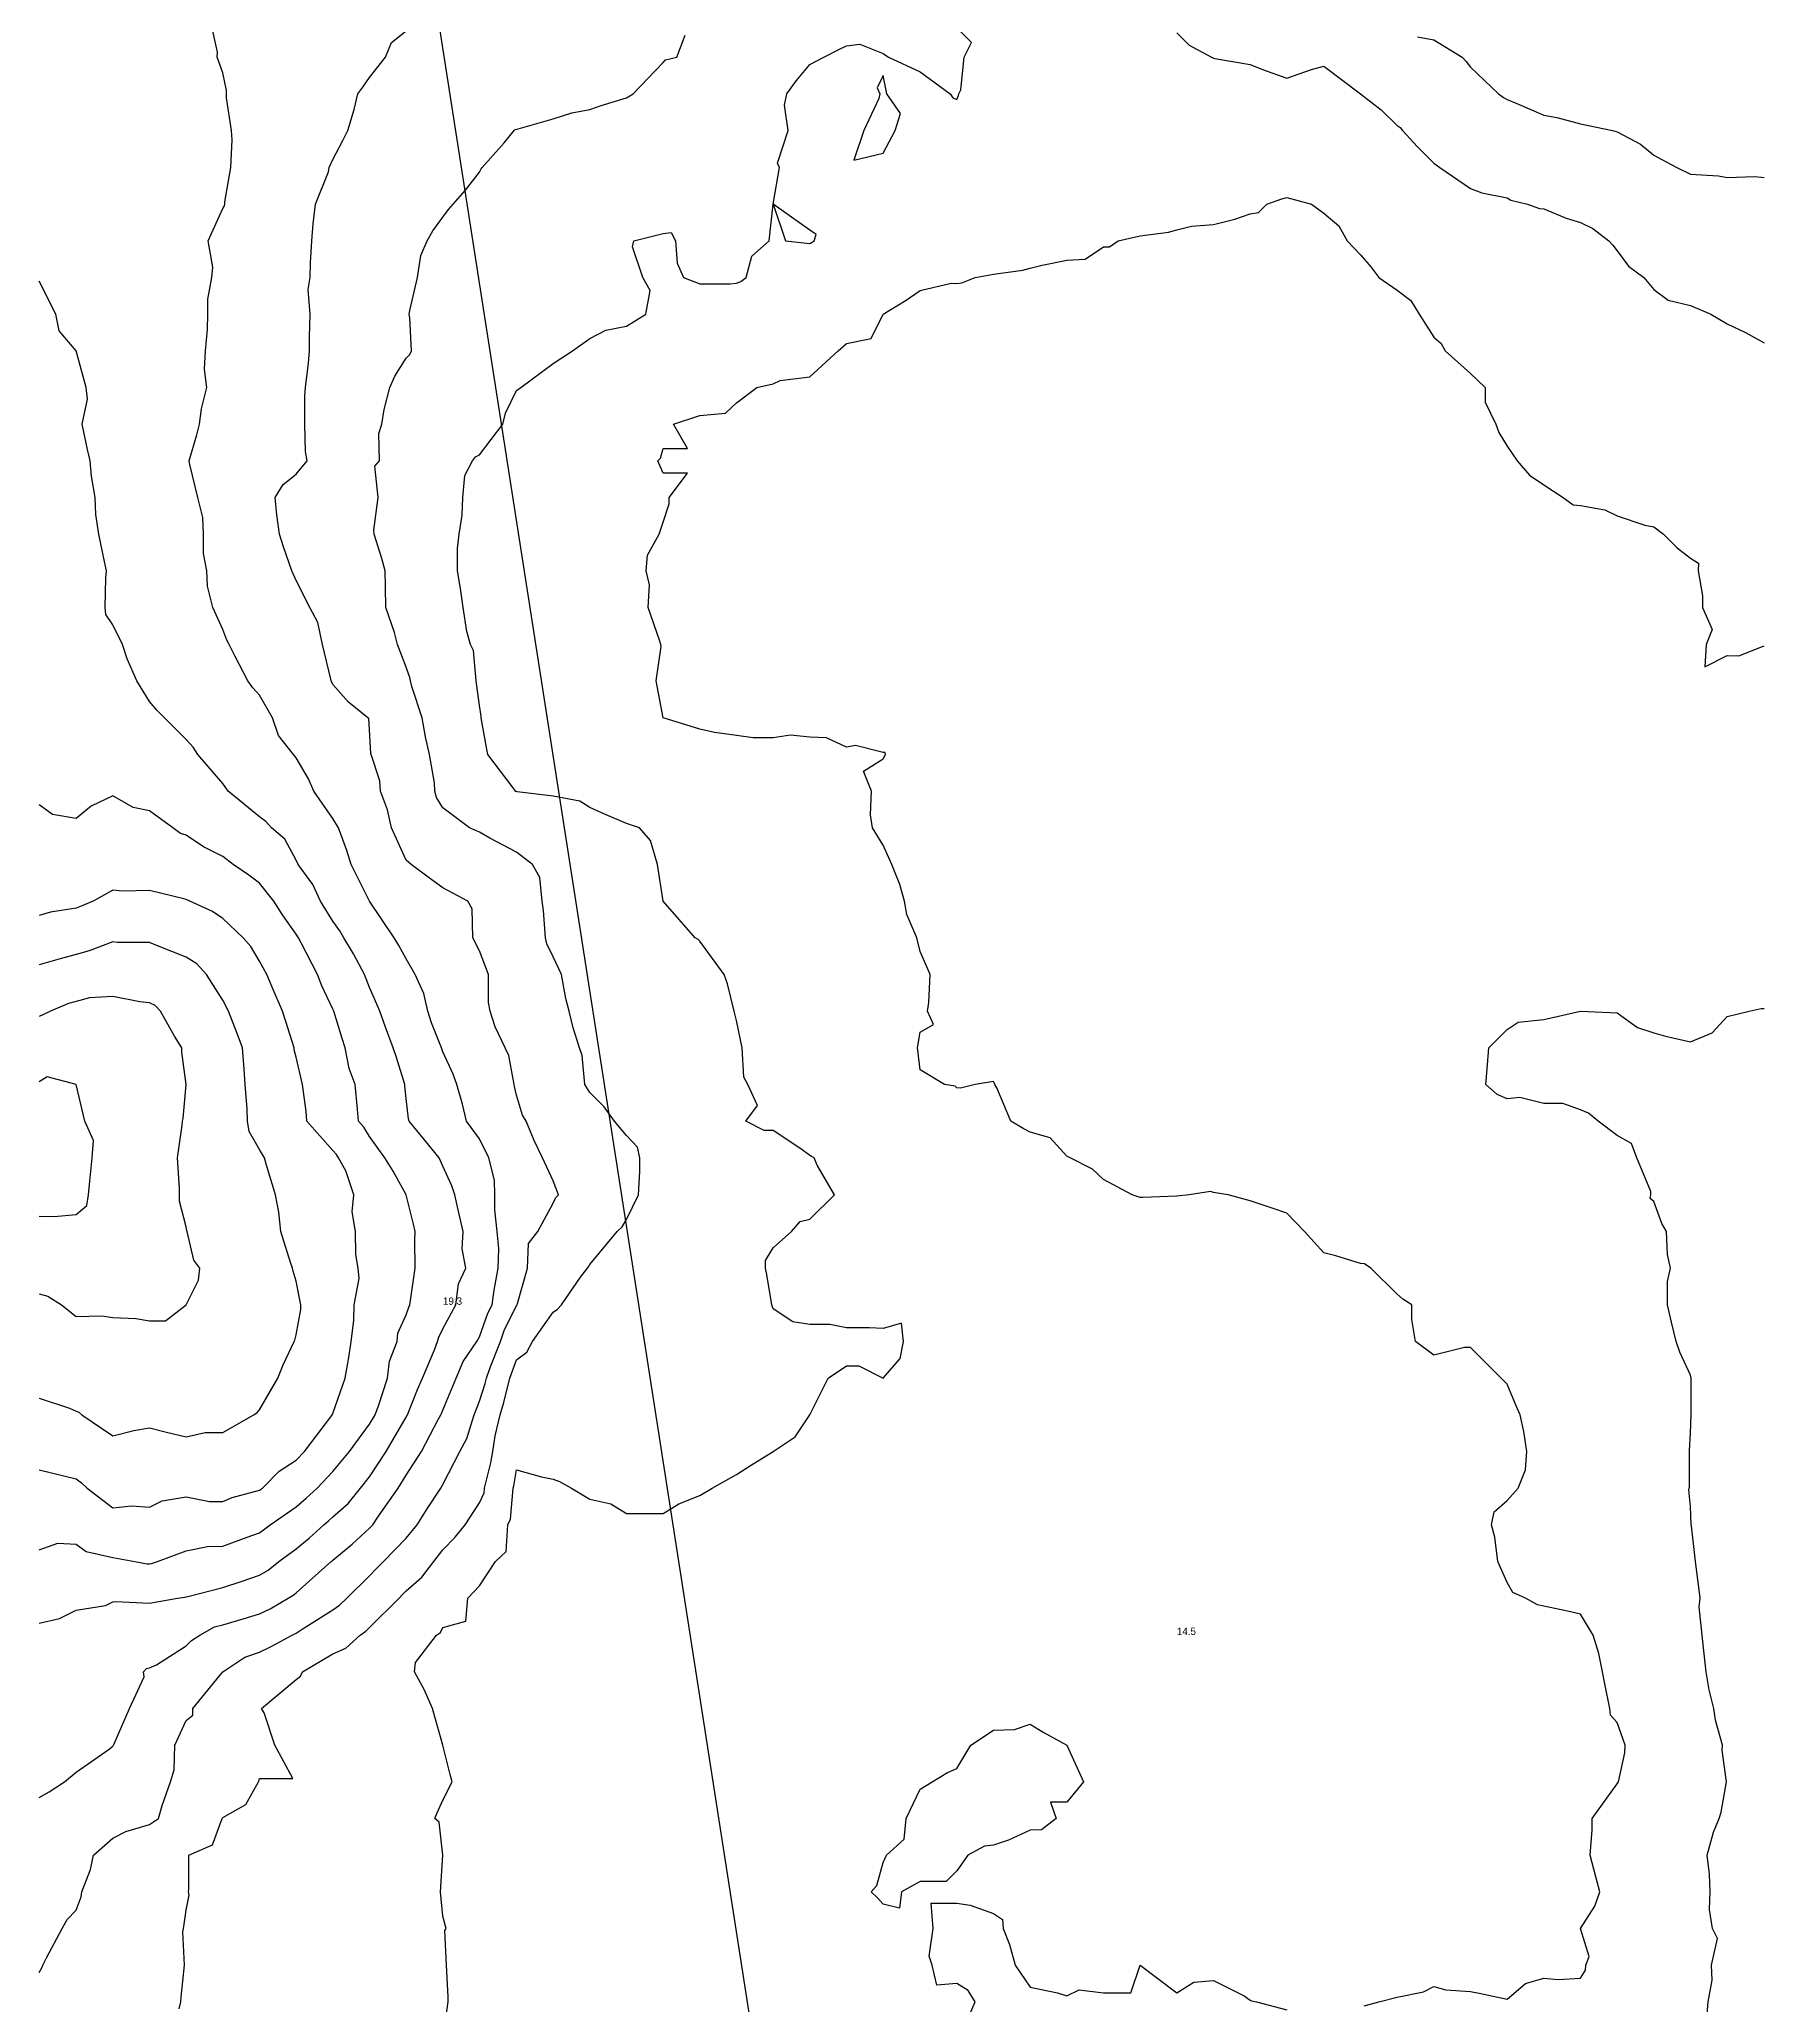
# Model space of a CAD drawing. Extents: x 0 to 650, y 0 to 881.
# Drawn here: x 0 to 235, y 169.6 to 437.4 of the extents above; entities that cross this region are included whole.
import ezdxf

# ---------------------------------------------------------------- set-up
doc = ezdxf.new("R2010")
doc.units = 0
for name, color, linetype in [('CONTOURS_MAJEURES', 3, 'CONTINUOUS'), ('CONTOURS_MINEURES', 8, 'CONTINUOUS'), ('PARCELLE', 4, 'CONTINUOUS'), ('POINTS_COTES', 7, 'CONTINUOUS')]:
    doc.layers.add(name, color=color, linetype=linetype)

msp = doc.modelspace()

# ---------------------------------------------------------------- linework, layer by layer
at = {"layer": 'CONTOURS_MAJEURES'}
for points in [[(54.998, 165.002), (55.712, 169.998), (55.712, 170.712), (55.498, 174.995), (55.261, 179.739), (55.415, 180.002), (55.331, 180.335), (54.998, 181.668), (54.676, 184.999), (54.998, 189.995), (54.499, 194.502), (53.888, 195.003), (54.229, 195.771), (54.998, 197.501), (56.248, 199.999), (55.998, 200.998), (54.998, 204.995), (53.57, 210.003), (52.5, 212.501), (51.112, 214.999), (51.25, 216.248), (54.116, 219.996), (54.672, 220.322), (54.998, 221.032), (58.105, 221.89), (58.379, 225.003), (59.995, 226.721), (62.142, 229.999), (63.629, 231.371), (63.856, 234.996), (64.211, 235.788), (64.573, 240.003), (64.659, 240.347), (65.003, 242.502), (68.439, 241.565), (70, 241.252), (70.893, 240.896), (72.499, 240.003), (74.998, 238.531), (77.853, 237.857), (79.995, 236.537), (81.536, 236.537), (85.003, 236.537), (87.144, 237.857), (90, 239.002), (91.665, 240.003), (94.997, 241.877), (96.923, 243.078), (100.005, 245), (103.003, 246.998), (105.002, 249.996), (107.5, 255.004), (109.999, 256.669), (111.665, 256.669), (114.996, 255.004), (117.307, 257.694), (117.728, 260), (117.5, 262.498), (114.996, 261.763), (113.122, 261.874), (109.999, 261.874), (107.693, 262.306), (105.002, 262.306), (102.67, 262.665), (100.005, 264.441), (99.796, 264.996), (99.11, 269.11), (98.961, 270.004), (98.961, 271.045), (100.005, 272.78), (102.503, 275), (103.669, 276.333), (105.002, 276.666), (108.333, 279.997), (106.001, 284.003), (105.557, 285.004), (105.219, 285.221), (105.002, 285.361), (103.753, 286.253), (100.005, 288.751), (98.753, 288.751), (96.249, 290.001), (97.858, 292.142), (96.538, 294.997), (95.998, 295.998), (95.788, 300.004), (94.997, 303.752), (94.685, 305.001), (93.748, 308.748), (93.331, 309.997), (90, 314.55), (89.762, 314.766), (89.375, 315.005), (85.003, 320.001), (84.251, 324.998), (83.269, 328.272), (81.783, 330.005), (79.995, 330.6), (76.913, 331.92), (74.998, 332.741), (73.641, 333.645), (70, 334.324), (65.099, 334.905), (65.003, 334.925), (64.95, 334.948), (64.894, 335.001), (64.548, 335.456), (61.108, 339.998), (60.923, 340.925), (60.213, 345.005), (60.204, 345.213), (59.995, 346.671), (59.531, 350.002), (59.145, 354.148), (58.746, 354.998), (58.257, 356.736), (57.774, 359.995), (57.388, 362.607), (56.961, 365.002), (56.961, 368.036), (57.197, 369.998), (57.616, 372.616), (57.724, 374.995), (57.997, 377.999), (59.02, 380.002), (59.432, 380.565), (59.995, 380.835), (63.175, 384.999), (63.507, 386.491), (65.003, 389.595), (65.591, 389.995), (70, 393.261), (72.666, 395.003), (74.998, 396.668), (77.184, 397.813), (79.995, 398.333), (82.646, 399.999), (83.214, 403.211), (82.22, 404.995), (80.829, 409.168), (80.996, 410.003), (85.003, 411.002), (86.113, 411.113), (86.668, 410.003), (86.925, 406.921), (87.779, 404.995), (90, 404.126), (94.128, 404.126), (94.997, 404.196), (95.569, 404.424), (96.332, 404.995), (97.105, 407.894), (99.448, 410.003), (100.005, 414.999), (101.67, 410.003), (105.002, 409.602), (105.59, 410.003), (105.835, 410.836), (105.002, 411.43), (100.005, 414.999), (100.838, 419.996), (100.56, 420.552), (102.041, 425.003), (101.526, 428.479), (101.846, 429.999), (103.185, 431.816), (105.002, 433.997), (106.876, 434.996), (108.958, 436.039), (109.999, 436.561), (111.784, 436.784), (114.996, 435.497), (115.712, 434.996), (120.004, 432.997), (124.093, 429.999), (124.475, 429.474), (125.001, 429.231), (125.223, 429.777), (125.279, 429.999), (125.556, 430.555), (126.001, 434.996), (127, 436.999), (125.001, 439.002)], [(154.995, 438.334), (156.664, 436.665), (159.708, 434.996), (160.003, 434.887), (160.154, 434.844), (165, 433.997), (166.665, 433.33), (169.997, 432.16), (173.335, 433.33), (175.005, 433.785), (180.002, 429.999), (182.818, 427.819), (184.999, 425.717), (185.407, 425.411), (185.739, 425.003), (187.786, 422.788), (189.996, 420.573), (190.831, 419.996), (195.004, 417.113), (196.531, 416.526), (200.001, 415.832), (200.522, 415.52), (202.777, 414.999), (204.393, 414.394), (204.998, 414.355), (208.065, 413.069), (209.995, 412.501), (211.665, 411.668), (213.865, 410.003), (214.407, 409.407), (215.003, 408.612), (216.514, 406.509), (218.612, 404.995), (220, 403.33), (221.922, 401.921), (224.998, 401.189), (227.774, 399.999), (229.995, 398.667), (232.499, 397.501), (235.003, 396.073)], [(114.163, 430.832), (114.542, 429.999), (114.371, 429.375), (112.331, 425.003), (110.998, 420.997), (114.996, 421.922), (116.599, 425.003), (117.353, 427.354), (115.497, 429.999), (114.996, 432.498), (114.163, 430.832)], [(-0.002, 231.584), (2.501, 232.498), (5.005, 232.371), (6.405, 231.398), (10.002, 230.555), (13.001, 229.999), (14.7, 229.7), (15, 229.687), (15.275, 229.724), (16.11, 229.999), (19.997, 231.457), (22.932, 232.067), (25.005, 232.091), (28.336, 233.33), (30.002, 233.925), (31.476, 234.996), (34.999, 237.443), (36.37, 238.629), (37.845, 240.003), (39.996, 242.268), (42.252, 245), (45.004, 248.728), (45.756, 249.996), (46.218, 251.212), (47.454, 255.004), (47.698, 257.306), (48.737, 260), (48.86, 261.141), (50.001, 263.618), (50.329, 264.669), (50.495, 264.996), (50.564, 265.561), (51.205, 270.004), (51.159, 273.843), (51.218, 275), (51.001, 276), (50.001, 279.997), (48.222, 283.222), (47.086, 285.004), (45.004, 287.943), (44.219, 289.218), (43.502, 290.001), (43.361, 291.64), (43.029, 294.997), (42.216, 297.217), (41.665, 300.004), (41.26, 301.265), (40.118, 305.001), (39.996, 305.295), (38.473, 308.475), (37.919, 309.997), (35.674, 314.328), (35.304, 315.005), (34.999, 315.504), (33.14, 318.143), (31.96, 320.001), (30.002, 322.457), (28.546, 323.542), (26.432, 324.998), (25.005, 326.071), (22.381, 327.382), (19.997, 329.004), (19.216, 329.223), (18.212, 330.005), (15, 332.311), (12.767, 332.769), (10.002, 334.335), (7.05, 332.957), (5.005, 331.254), (1.786, 331.789), (-0.002, 333.128)]]:
    msp.add_lwpolyline(points, dxfattribs=at)
at = {"layer": 'CONTOURS_MINEURES'}
for points in [[(-0.002, 197.858), (1.363, 198.636), (3.412, 199.999), (5.005, 201.294), (9.378, 204.371), (10.002, 204.848), (10.075, 204.923), (10.099, 204.995), (10.175, 205.168), (12.309, 210.003), (14.286, 214.285), (14.2, 214.999), (14.583, 215.416), (15, 215.512), (15.951, 215.951), (19.997, 218.505), (20.724, 219.27), (21.889, 219.996), (23.883, 221.117), (25.005, 221.384), (27.789, 222.213), (30.002, 222.871), (31.454, 223.548), (33.909, 225.003), (34.588, 225.414), (34.999, 225.743), (39.788, 229.999), (39.902, 230.093), (39.996, 230.178), (42.63, 232.368), (45.004, 234.559), (45.431, 234.996), (46.21, 236.205), (48.902, 240.003), (50.001, 241.776), (52.083, 245), (54.346, 249.344), (54.726, 249.996), (54.802, 250.193), (54.998, 250.649), (56.799, 255.004), (57.736, 257.263), (59.619, 260), (59.995, 260.614), (61.123, 263.871), (61.687, 264.996), (61.983, 266.984), (62.532, 270.004), (62.599, 272.602), (62.39, 275), (62.048, 277.949), (62.082, 279.997), (61.999, 282), (61.247, 285.004), (59.995, 287.606), (58.2, 290.001), (57.65, 292.346), (56.909, 294.997), (56.41, 296.412), (54.998, 299.486), (54.804, 300.004), (53.425, 303.428), (52.951, 305.001), (52.402, 307.401), (51.215, 309.997), (50.001, 312.125), (48.975, 313.976), (48.359, 315.005), (45.004, 320.001), (42.5, 324.998), (41.922, 326.923), (40.755, 330.005), (39.996, 331.254), (37.411, 335.001), (36.685, 336.687), (34.999, 339.514), (34.615, 339.998), (32.572, 342.573), (31.793, 345.005), (30.002, 348.068), (29.093, 349.093), (28.424, 350.002), (26.67, 353.333), (25.886, 354.998), (25.57, 355.564), (25.005, 356.997), (23.639, 359.995), (22.928, 362.926), (22.822, 365.002), (22.392, 367.392), (22.392, 369.998), (22.292, 372.288), (21.578, 374.995), (20.515, 379.484), (20.426, 380.002), (21.444, 383.555), (21.805, 384.999), (22.097, 387.094), (22.806, 389.995), (22.501, 392.499), (22.648, 395.003), (22.905, 397.904), (22.97, 399.999), (22.97, 402.029), (23.521, 404.995), (23.623, 406.377), (23.001, 410.003), (25.005, 414.375), (25.232, 414.772), (25.29, 414.999), (25.29, 415.285), (26.075, 419.996), (26.254, 423.751), (26.2, 425.003), (25.517, 429.487), (25.517, 429.999), (25.492, 430.487), (25.005, 432.855), (24.214, 434.996), (24.289, 435.711), (23.335, 440.003)], [(-0.002, 173.995), (0.331, 174.662), (0.474, 174.995), (0.999, 175.996), (3.098, 180.002), (3.791, 181.213), (5.005, 182.5), (5.695, 184.309), (5.805, 184.999), (6.961, 188.04), (7.372, 189.995), (10.002, 192.306), (11.769, 193.232), (15, 194.157), (16.225, 195.003), (16.755, 196.758), (17.855, 199.999), (18.354, 201.642), (18.448, 204.995), (19.997, 208.334), (20.93, 209.069), (20.93, 210.003), (25.005, 214.999), (28.003, 216.998), (30.002, 217.664), (31.58, 218.418), (34.467, 219.996), (34.83, 220.165), (34.999, 220.265), (35.805, 220.803), (39.996, 223.415), (40.92, 224.08), (41.883, 225.003), (45.004, 228.072), (45.961, 229.043), (46.904, 229.999), (50.001, 233.186), (51.471, 234.996), (52.826, 237.173), (54.697, 240.003), (54.998, 240.513), (57.313, 245), (58.238, 246.757), (59.23, 249.996), (59.995, 251.847), (60.74, 254.259), (60.92, 255.004), (61.433, 256.438), (62.818, 260), (63.379, 261.62), (65.003, 264.861), (65.111, 264.996), (65.176, 265.169), (66.502, 270.004), (66.669, 273.335), (67.918, 275), (70, 278.844), (70.38, 279.617), (70.75, 279.997), (70, 281.875), (68.573, 285.004), (67.406, 287.406), (66.354, 290.001), (65.836, 290.833), (65.003, 293.569), (64.756, 294.75), (64.68, 294.997), (63.974, 298.976), (63.47, 300.004), (62.114, 302.887), (61.445, 305.001), (61.193, 306.196), (61.193, 309.997), (59.995, 313.237), (59.087, 315.005), (58.967, 318.972), (58.405, 320.001), (54.998, 321.829), (53.142, 323.142), (50.667, 324.998), (50.001, 325.587), (47.975, 330.005), (47.447, 332.448), (46.465, 335.001), (46.4, 336.397), (45.2, 339.998), (45.149, 340.143), (45.004, 343.336), (44.895, 344.896), (44.765, 345.005), (42.127, 347.131), (39.996, 349.547), (39.779, 350.002), (39.726, 350.272), (38.568, 354.998), (37.963, 357.962), (36.84, 359.995), (34.999, 363.684), (34.39, 365.002), (33.273, 368.272), (32.738, 369.998), (32.362, 372.635), (32.126, 374.995), (33.203, 376.794), (34.999, 378.194), (36.475, 380.002), (36.273, 381.276), (36.198, 384.999), (36.198, 388.796), (36.275, 389.995), (36.696, 393.302), (36.835, 395.003), (36.835, 396.838), (36.898, 399.999), (36.628, 403.366), (36.921, 404.995), (36.971, 406.972), (37.123, 410.003), (37.295, 412.298), (37.616, 414.999), (39.396, 419.396), (39.496, 419.996), (39.996, 421.069), (41.34, 423.66), (42.036, 425.003), (42.895, 427.896), (43.401, 429.999), (44.093, 430.908), (45.004, 432.22), (47.177, 434.996), (47.971, 437.03), (50.001, 438.612)], [(19.06, 169.062), (19.283, 169.998), (19.345, 170.65), (19.759, 174.995), (19.543, 179.547), (19.627, 180.002), (19.703, 180.296), (19.997, 182.5), (20.432, 184.564), (20.342, 184.999), (20.382, 185.383), (20.382, 189.995), (23.574, 191.426), (24.923, 195.003), (24.94, 195.067), (25.005, 195.149), (28.116, 196.888), (29.855, 199.999), (29.907, 200.093), (30.002, 200.453), (34.545, 200.453), (32.084, 204.995), (30.626, 209.377), (30.287, 210.003), (34.999, 213.929), (35.607, 214.392), (35.881, 214.999), (39.996, 217.439), (41.773, 218.223), (43.731, 219.996), (44.471, 220.528), (45.004, 221.039), (49.016, 225.003), (49.505, 225.499), (50.001, 226.002), (52.105, 227.896), (53.732, 229.999), (54.998, 231.608), (56.678, 233.316), (58.027, 234.996), (59.995, 238.024), (60.608, 239.391), (60.66, 240.003), (61.529, 243.47), (61.774, 245), (62.129, 247.129), (62.785, 249.996), (63.308, 251.691), (64.11, 255.004), (65.003, 257.502), (66.446, 258.558), (67.189, 260), (70, 263.997), (70.6, 264.397), (71.154, 264.996), (73.748, 268.752), (74.679, 270.004), (74.817, 270.184), (74.998, 270.504), (78.745, 275), (79.395, 275.6), (79.995, 276.606), (81.664, 279.997), (81.831, 283.168), (81.831, 285.004), (81.484, 286.49), (79.995, 288.058), (78.368, 290.001), (76.983, 291.985), (74.998, 293.917), (74.308, 294.997), (73.966, 298.971), (73.585, 300.004), (72.749, 302.752), (72.187, 305.001), (71.721, 306.721), (71.154, 309.997), (70, 312.401), (69.168, 314.17), (68.953, 315.005), (68.713, 318.714), (68.536, 320.001), (68.205, 323.202), (67.197, 324.998), (65.003, 326.667), (61.398, 328.603), (59.995, 329.401), (59.564, 329.572), (58.596, 330.005), (54.998, 332.73), (54.116, 334.12), (53.912, 335.001), (53.863, 336.137), (53.147, 339.998), (52.619, 342.382), (52.143, 345.005), (50.77, 349.233), (50.58, 350.002), (50.477, 350.478), (50.001, 351.905), (48.798, 354.998), (48.377, 356.622), (47.216, 359.995), (47.169, 362.832), (47.134, 365.002), (46.691, 366.689), (45.607, 369.998), (45.568, 370.562), (46.184, 374.995), (45.707, 379.298), (46.367, 380.002), (46.253, 383.75), (46.67, 384.999), (47.003, 386.997), (47.78, 389.995), (48.463, 391.536), (50.001, 394.001), (50.501, 394.502), (50.715, 395.003), (50.501, 399.499), (50.401, 399.999), (50.501, 400.499), (51.539, 404.995), (52, 408), (52.857, 410.003), (53.635, 411.365), (54.998, 413.215), (55.755, 414.242), (56.386, 414.999), (58.085, 416.91), (59.995, 419.329), (60.204, 419.787), (60.341, 419.996), (63.334, 423.334), (64.709, 425.003), (64.836, 425.17), (65.003, 425.182), (65.23, 425.23), (70, 426.615), (72.56, 427.44), (74.998, 427.858), (76.559, 428.438), (79.995, 429.459), (80.905, 429.999), (85.003, 434.282), (85.343, 434.655), (86.876, 434.996), (88.001, 438)], [(54.998, 165.002), (55.712, 169.998), (55.712, 170.712), (55.498, 174.995), (55.261, 179.739), (55.415, 180.002), (55.331, 180.335), (54.998, 181.668), (54.676, 184.999), (54.998, 189.995), (54.499, 194.502), (53.888, 195.003), (54.229, 195.771), (54.998, 197.501), (56.248, 199.999), (55.998, 200.998), (54.998, 204.995), (53.57, 210.003), (52.5, 212.501), (51.112, 214.999), (51.25, 216.248), (54.116, 219.996), (54.672, 220.322), (54.998, 221.032), (58.105, 221.89), (58.379, 225.003), (59.995, 226.721), (62.142, 229.999), (63.629, 231.371), (63.856, 234.996), (64.211, 235.788), (64.573, 240.003), (64.659, 240.347), (65.003, 242.502), (68.439, 241.565), (70, 241.252), (70.893, 240.896), (72.499, 240.003), (74.998, 238.531), (77.853, 237.857), (79.995, 236.537), (81.536, 236.537), (85.003, 236.537), (87.144, 237.857), (90, 239.002), (91.665, 240.003), (94.997, 241.877), (96.923, 243.078), (100.005, 245), (103.003, 246.998), (105.002, 249.996), (107.5, 255.004), (109.999, 256.669), (111.665, 256.669), (114.996, 255.004), (117.307, 257.694), (117.728, 260), (117.5, 262.498), (114.996, 261.763), (113.122, 261.874), (109.999, 261.874), (107.693, 262.306), (105.002, 262.306), (102.67, 262.665), (100.005, 264.441), (99.796, 264.996), (99.11, 269.11), (98.961, 270.004), (98.961, 271.045), (100.005, 272.78), (102.503, 275), (103.669, 276.333), (105.002, 276.666), (108.333, 279.997), (106.001, 284.003), (105.557, 285.004), (105.219, 285.221), (105.002, 285.361), (103.753, 286.253), (100.005, 288.751), (98.753, 288.751), (96.249, 290.001), (97.858, 292.142), (96.538, 294.997), (95.998, 295.998), (95.788, 300.004), (94.997, 303.752), (94.685, 305.001), (93.748, 308.748), (93.331, 309.997), (90, 314.55), (89.762, 314.766), (89.375, 315.005), (85.003, 320.001), (84.251, 324.998), (83.269, 328.272), (81.783, 330.005), (79.995, 330.6), (76.913, 331.92), (74.998, 332.741), (73.641, 333.645), (70, 334.324), (65.099, 334.905), (65.003, 334.925), (64.95, 334.948), (64.894, 335.001), (64.548, 335.456), (61.108, 339.998), (60.923, 340.925), (60.213, 345.005), (60.204, 345.213), (59.995, 346.671), (59.531, 350.002), (59.145, 354.148), (58.746, 354.998), (58.257, 356.736), (57.774, 359.995), (57.388, 362.607), (56.961, 365.002), (56.961, 368.036), (57.197, 369.998), (57.616, 372.616), (57.724, 374.995), (57.997, 377.999), (59.02, 380.002), (59.432, 380.565), (59.995, 380.835), (63.175, 384.999), (63.507, 386.491), (65.003, 389.595), (65.591, 389.995), (70, 393.261), (72.666, 395.003), (74.998, 396.668), (77.184, 397.813), (79.995, 398.333), (82.646, 399.999), (83.214, 403.211), (82.22, 404.995), (80.829, 409.168), (80.996, 410.003), (85.003, 411.002), (86.113, 411.113), (86.668, 410.003), (86.925, 406.921), (87.779, 404.995), (90, 404.126), (94.128, 404.126), (94.997, 404.196), (95.569, 404.424), (96.332, 404.995), (97.105, 407.894), (99.448, 410.003), (100.005, 414.999), (101.67, 410.003), (105.002, 409.602), (105.59, 410.003), (105.835, 410.836), (105.002, 411.43), (100.005, 414.999), (100.838, 419.996), (100.56, 420.552), (102.041, 425.003), (101.526, 428.479), (101.846, 429.999), (103.185, 431.816), (105.002, 433.997), (106.876, 434.996), (108.958, 436.039), (109.999, 436.561), (111.784, 436.784), (114.996, 435.497), (115.712, 434.996), (120.004, 432.997), (124.093, 429.999), (124.475, 429.474), (125.001, 429.231), (125.223, 429.777), (125.279, 429.999), (125.556, 430.555), (126.001, 434.996), (127, 436.999), (125.001, 439.002)], [(154.995, 438.334), (156.664, 436.665), (159.708, 434.996), (160.003, 434.887), (160.154, 434.844), (165, 433.997), (166.665, 433.33), (169.997, 432.16), (173.335, 433.33), (175.005, 433.785), (180.002, 429.999), (182.818, 427.819), (184.999, 425.717), (185.407, 425.411), (185.739, 425.003), (187.786, 422.788), (189.996, 420.573), (190.831, 419.996), (195.004, 417.113), (196.531, 416.526), (200.001, 415.832), (200.522, 415.52), (202.777, 414.999), (204.393, 414.394), (204.998, 414.355), (208.065, 413.069), (209.995, 412.501), (211.665, 411.668), (213.865, 410.003), (214.407, 409.407), (215.003, 408.612), (216.514, 406.509), (218.612, 404.995), (220, 403.33), (221.922, 401.921), (224.998, 401.189), (227.774, 399.999), (229.995, 398.667), (232.499, 397.501), (235.003, 396.073)], [(187.784, 437.787), (189.996, 437.352), (193.873, 434.996), (194.439, 434.432), (195.004, 433.651), (198.802, 429.999), (199.501, 429.5), (200.001, 429.25), (201.305, 428.696), (204.998, 427.127), (206.768, 426.773), (209.995, 425.923), (214.377, 425.003), (215.003, 424.86), (218.15, 423.148), (220, 421.665), (221.064, 421.061), (223.124, 419.996), (224.998, 419.059), (228.819, 418.82), (229.995, 418.617), (233.751, 418.747), (235.003, 418.597)], [(114.163, 430.832), (114.542, 429.999), (114.371, 429.375), (112.331, 425.003), (110.998, 420.997), (114.996, 421.922), (116.599, 425.003), (117.353, 427.354), (115.497, 429.999), (114.996, 432.498), (114.163, 430.832)], [(180.528, 169.472), (182.5, 169.998), (184.999, 170.665), (188.608, 171.386), (189.996, 172.08), (191.665, 171.664), (195.004, 171.426), (196.18, 171.174), (200.001, 170.355), (202.5, 172.497), (204.998, 173.246), (206.942, 173.052), (209.995, 173.231), (210.678, 174.313), (210.728, 174.995), (211.197, 176.197), (209.995, 180.002), (211.934, 183.065), (212.608, 184.999), (212.068, 187.066), (211.302, 189.995), (211.598, 193.4), (211.598, 195.003), (215.003, 199.721), (215.164, 199.999), (216.055, 203.943), (216.084, 204.995), (215.003, 208.077), (214.076, 209.075), (214.002, 210.003), (213.334, 213.334), (213, 214.999), (212.499, 217.497), (211.737, 219.996), (209.995, 222.857), (208.232, 223.236), (204.998, 223.93), (204.116, 224.119), (202.5, 225.003), (200.79, 225.792), (200.001, 227.144), (198.752, 229.999), (198.335, 233.33), (197.86, 234.996), (198.237, 236.763), (200.001, 238.334), (201.5, 240.003), (202.5, 242.502), (202.692, 245), (202.273, 247.725), (201.786, 249.996), (201.25, 251.248), (200.001, 254.169), (199.168, 255.004), (195.004, 259.167), (194.169, 259.167), (189.996, 258.126), (187.498, 260), (186.998, 262.998), (186.998, 264.996), (185.768, 265.767), (184.999, 266.427), (181.43, 270.004), (180.557, 270.559), (180.002, 270.628), (176.67, 271.669), (175.005, 272.061), (172.369, 275), (169.997, 277.499), (168.123, 278.123), (165, 279.164), (162.001, 279.997), (160.28, 280.275), (160.003, 280.32), (159.567, 280.432), (156.664, 279.997), (154.995, 279.805), (150.368, 279.627), (149.998, 279.64), (149.727, 279.727), (148.887, 279.997), (145, 282.059), (143.486, 283.487), (140.458, 285.004), (140.003, 285.242), (137.727, 287.729), (134.995, 288.531), (134.034, 289.04), (132.365, 290.001), (130.453, 294.543), (130.216, 294.997), (130.145, 295.144), (129.998, 295.414), (127.5, 294.997), (125.501, 294.497), (125.001, 294.581), (124.784, 294.78), (123.335, 294.997), (120.004, 297), (119.691, 299.691), (119.67, 300.004), (120.004, 302.146), (121.821, 303.184), (121.003, 305.001), (121.18, 306.176), (121.392, 309.997), (120.004, 313.127), (119.575, 315.005), (118.201, 318.202), (117.908, 320.001), (117.272, 322.272), (116.152, 324.998), (114.996, 327.649), (113.515, 330.005), (113.258, 331.743), (113.406, 335.001), (112.305, 337.692), (114.996, 339.373), (115.309, 339.998), (115.235, 340.236), (114.996, 340.248), (111.198, 341.2), (109.999, 340.999), (107.273, 342.274), (105.002, 342.327), (102.372, 342.633), (100.005, 342.274), (97.273, 342.274), (94.997, 342.588), (91.999, 343.002), (90, 343.44), (85.003, 345.005), (84.049, 350.002), (84.724, 354.721), (84.669, 354.998), (84.547, 355.452), (82.94, 359.995), (83.125, 363.124), (82.691, 365.002), (82.856, 367.143), (84.446, 369.998), (85.003, 371.664), (85.835, 374.162), (85.835, 374.995), (88.334, 378.333), (85.003, 378.333), (84.287, 380.002), (84.617, 380.387), (85.003, 381.668), (88.334, 381.668), (86.43, 384.999), (90, 386.188), (93.476, 386.519), (94.997, 387.913), (97.779, 389.995), (100.005, 390.509), (100.956, 390.949), (105.002, 391.456), (108.863, 395.003), (109.999, 396.002), (113.33, 396.668), (114.996, 399.999), (118.104, 401.894), (120.004, 403.232), (124.232, 404.227), (125.001, 404.163), (125.715, 404.282), (127.5, 404.995), (129.998, 405.451), (133.996, 405.997), (134.995, 406.247), (136.665, 406.664), (140.003, 407.367), (142.502, 407.499), (145, 409.168), (145.833, 409.168), (146.999, 410.003), (149.998, 410.655), (153.842, 411.156), (154.995, 411.502), (156.998, 412.001), (160.003, 412.189), (162.918, 412.917), (165, 413.684), (166.135, 413.864), (167.271, 414.999), (169.3, 415.696), (169.997, 415.908), (173.335, 414.999), (175.005, 413.75), (177.049, 412.047), (178.217, 410.003), (180.002, 408.077), (181.43, 406.426), (182.5, 404.995), (184.999, 403.257), (186.873, 401.873), (187.997, 399.999), (189.996, 396.876), (190.998, 396.002), (191.578, 395.003), (195.004, 391.903), (197.003, 389.995), (197.003, 387.997), (198.464, 384.999), (198.848, 383.846), (200.001, 382.001), (201.38, 380.002), (203.055, 378.055), (204.998, 376.716), (207.616, 374.995), (208.996, 373.996), (209.995, 373.909), (213.334, 373.329), (215.003, 372.497), (218.751, 371.247), (220, 371.032), (221.304, 369.998), (223.151, 368.152), (224.998, 366.731), (226.068, 366.073), (226.044, 365.002), (226.597, 361.597), (226.629, 359.995), (227.959, 357.034), (227.102, 354.998), (226.941, 351.945), (229.995, 353.471), (231.569, 353.428), (235.003, 354.798)], [(-0.002, 221.628), (2.77, 222.231), (5.005, 223.379), (9.035, 224.034), (10.002, 224.518), (10.425, 224.58), (15, 224.335), (18.844, 225.003), (19.859, 225.141), (19.997, 225.186), (20.221, 225.227), (25.005, 226.486), (27.648, 227.357), (30.002, 228.133), (31.166, 228.836), (32.616, 229.999), (34.999, 231.76), (36.779, 233.216), (38.747, 234.996), (39.417, 235.576), (39.996, 236.115), (42.075, 237.925), (43.752, 240.003), (45.004, 241.53), (47.275, 245), (50.001, 249.684), (50.183, 249.996), (51.536, 253.465), (52.196, 255.004), (53.851, 258.853), (54.246, 260), (54.425, 260.573), (54.998, 261.706), (56.75, 264.996), (57.123, 267.874), (58.132, 270.004), (57.602, 272.608), (57.73, 275), (57.066, 277.929), (56.619, 279.997), (56.21, 281.211), (54.998, 283.873), (54.46, 285.004), (52.478, 287.481), (50.391, 290.001), (50.317, 290.317), (50.001, 293.123), (49.818, 294.814), (49.801, 294.997), (48.675, 298.676), (48.197, 300.004), (47.177, 302.829), (46.412, 305.001), (45.974, 305.971), (45.004, 308.224), (44.307, 309.997), (42.81, 312.811), (41.512, 315.005), (40.933, 315.939), (39.996, 317.258), (38.31, 320.001), (37.289, 322.291), (35.289, 324.998), (34.999, 325.57), (33.465, 328.468), (31.631, 330.005), (30.863, 330.866), (30.002, 331.504), (25.736, 335.001), (25.433, 335.43), (25.005, 336.035), (21.617, 339.998), (20.963, 340.964), (19.997, 342.038), (17.036, 345.005), (16.018, 346.023), (15, 347.204), (13.293, 350.002), (11.958, 353.043), (11.325, 354.998), (10.002, 357.643), (9.051, 359.043), (8.977, 359.995), (9.082, 364.08), (9.149, 365.002), (8.942, 366.062), (8.099, 369.998), (7.712, 372.705), (7.613, 374.995), (7.109, 377.894), (6.909, 380.002), (6.573, 381.57), (5.838, 384.999), (6.573, 388.428), (6.384, 389.995), (5.005, 395.003), (2.71, 397.709), (2.251, 399.999), (-0.002, 404.496)], [(-0.002, 231.584), (2.501, 232.498), (5.005, 232.371), (6.405, 231.398), (10.002, 230.555), (13.001, 229.999), (14.7, 229.7), (15, 229.687), (15.275, 229.724), (16.11, 229.999), (19.997, 231.457), (22.932, 232.067), (25.005, 232.091), (28.336, 233.33), (30.002, 233.925), (31.476, 234.996), (34.999, 237.443), (36.37, 238.629), (37.845, 240.003), (39.996, 242.268), (42.252, 245), (45.004, 248.728), (45.756, 249.996), (46.218, 251.212), (47.454, 255.004), (47.698, 257.306), (48.737, 260), (48.86, 261.141), (50.001, 263.618), (50.329, 264.669), (50.495, 264.996), (50.564, 265.561), (51.205, 270.004), (51.159, 273.843), (51.218, 275), (51.001, 276), (50.001, 279.997), (48.222, 283.222), (47.086, 285.004), (45.004, 287.943), (44.219, 289.218), (43.502, 290.001), (43.361, 291.64), (43.029, 294.997), (42.216, 297.217), (41.665, 300.004), (41.26, 301.265), (40.118, 305.001), (39.996, 305.295), (38.473, 308.475), (37.919, 309.997), (35.674, 314.328), (35.304, 315.005), (34.999, 315.504), (33.14, 318.143), (31.96, 320.001), (30.002, 322.457), (28.546, 323.542), (26.432, 324.998), (25.005, 326.071), (22.381, 327.382), (19.997, 329.004), (19.216, 329.223), (18.212, 330.005), (15, 332.311), (12.767, 332.769), (10.002, 334.335), (7.05, 332.957), (5.005, 331.254), (1.786, 331.789), (-0.002, 333.128)], [(-0.002, 242.502), (3.336, 241.669), (5.005, 241.275), (5.75, 240.747), (6.526, 240.003), (10.002, 237.333), (12.594, 237.592), (15, 237.399), (16.732, 238.267), (19.997, 238.83), (23.184, 238.182), (25.005, 238.206), (26.277, 238.729), (30.002, 239.716), (30.418, 240.003), (32.689, 242.313), (34.999, 243.82), (36.117, 245), (39.718, 249.719), (39.913, 249.996), (39.935, 250.057), (39.996, 250.189), (41.688, 255.004), (42.183, 257.818), (42.5, 260), (42.836, 262.834), (42.899, 264.996), (43.573, 268.573), (43.463, 270.004), (43.141, 271.863), (43.069, 275), (42.647, 277.645), (42.858, 279.997), (41.756, 283.245), (40.78, 285.004), (40.482, 285.489), (39.996, 286.019), (36.456, 290.001), (36.344, 291.346), (35.868, 294.997), (34.999, 298.753), (34.746, 299.751), (34.729, 300.004), (33.608, 303.61), (33.151, 305.001), (31.708, 308.291), (31.016, 309.997), (30.002, 311.842), (28.814, 313.815), (27.781, 315.005), (25.005, 317.634), (23.581, 318.581), (20.498, 320.001), (19.997, 320.239), (19.691, 320.307), (15, 321.462), (11.351, 321.349), (10.002, 321.518), (7.348, 320.001), (5.706, 319.301), (5.005, 319.064), (1.505, 318.497), (-0.002, 318.058)], [(-0.002, 252.261), (4.111, 250.89), (5.005, 250.507), (5.367, 250.359), (5.786, 249.996), (10.002, 247.126), (12.858, 247.855), (15, 248.212), (17.342, 247.654), (19.997, 247.022), (22.577, 247.574), (25.005, 247.574), (29.213, 249.996), (29.696, 250.303), (30.002, 250.679), (32.5, 255.004), (33.208, 256.795), (34.721, 260), (34.824, 260.175), (34.999, 260.908), (35.632, 264.363), (35.651, 264.996), (34.999, 268.216), (34.583, 269.587), (34.509, 270.004), (34.242, 270.761), (32.917, 275), (32.642, 277.64), (32.16, 279.997), (30.969, 284.035), (30.699, 285.004), (30.002, 286.157), (28.614, 288.613), (28.363, 290.001), (28.308, 291.694), (28.05, 294.997), (27.92, 297.083), (27.695, 300.004), (26.97, 301.969), (25.785, 305.001), (25.005, 306.515), (22.79, 309.997), (21.464, 311.464), (19.997, 312.378), (16.08, 313.922), (15, 314.388), (10.618, 314.388), (10.002, 314.441), (6.79, 313.216), (5.005, 312.729), (2.859, 312.143), (-0.002, 311.315)], [(-0.002, 266.499), (1.171, 266.17), (3.002, 264.996), (5.005, 263.385), (8.503, 263.498), (10.002, 263.267), (13.149, 263.146), (15, 262.824), (17.172, 262.824), (19.997, 264.996), (21.666, 268.335), (21.875, 270.004), (21.07, 271.075), (20.144, 275), (20.108, 275.111), (19.997, 275.625), (19.122, 279.122), (19.122, 279.997), (19.122, 280.873), (18.835, 285.004), (19.457, 289.46), (19.497, 290.001), (19.605, 290.392), (19.997, 294.997), (19.431, 299.438), (19.397, 300.004), (18.419, 301.582), (16.51, 305.001), (15.773, 305.774), (15, 306.161), (13.7, 306.3), (10.002, 307.016), (6.815, 306.81), (5.005, 306.329), (3.964, 306.04), (1.5, 305.001), (0.477, 304.522), (-0.002, 304.276)], [(227.193, 167.803), (227.373, 169.998), (227.955, 172.955), (227.868, 174.995), (228.644, 178.649), (227.996, 180.002), (227.582, 182.587), (227.663, 184.999), (227.582, 187.411), (227.269, 189.995), (228.121, 193.125), (228.898, 195.003), (229.162, 195.835), (229.886, 199.999), (229.322, 204.323), (229.359, 204.995), (228.376, 208.381), (228.17, 210.003), (227.528, 212.533), (227.129, 214.999), (226.747, 218.247), (226.564, 219.996), (226.164, 223.835), (226.293, 225.003), (226.164, 226.169), (225.658, 229.999), (225.104, 234.89), (225.062, 234.996), (224.998, 237.5), (224.78, 239.786), (224.813, 240.003), (224.846, 240.155), (224.846, 245), (224.841, 245.156), (224.998, 247.498), (225.064, 249.996), (225.064, 254.937), (225.081, 255.004), (224.998, 255.42), (223.551, 258.554), (223.034, 260), (222.38, 262.617), (221.851, 264.996), (221.851, 268.149), (222.272, 270.004), (221.851, 271.854), (221.73, 275), (221.097, 276.097), (220, 279.088), (219.474, 279.471), (219.566, 279.997), (219.584, 280.414), (217.685, 285.004), (216.966, 286.967), (215.003, 288.058), (212.407, 290.001), (211.099, 291.101), (209.995, 291.547), (207.589, 292.406), (204.998, 292.406), (201.75, 293.248), (200.001, 293.054), (198.656, 293.652), (197.086, 294.997), (197.31, 297.693), (197.503, 300.004), (200.001, 302.503), (201.5, 303.502), (204.998, 303.891), (209.995, 305.001), (215.003, 304.774), (217.765, 302.766), (220, 302.072), (221.578, 301.582), (224.998, 300.81), (227.95, 302.048), (229.995, 304.287), (232.999, 305.001), (234.632, 305.371), (235.003, 305.358)], [(-0.002, 277.082), (2.028, 277.026), (5.005, 277.316), (6.452, 278.55), (6.697, 279.997), (6.869, 281.864), (7.201, 285.004), (7.381, 287.38), (6.195, 290.001), (5.005, 294.997), (1.052, 296.051), (-0.002, 295.39)], [(120.004, 186.426), (117.5, 184.999), (117.222, 182.778), (114.996, 183.333), (114.197, 184.199), (113.33, 184.999), (114.127, 185.868), (114.996, 188.996), (115.451, 189.995), (117.827, 192.172), (118.096, 195.003), (120.004, 199), (121.67, 199.999), (123.752, 201.248), (125.001, 201.816), (126.944, 204.995), (129.998, 207.035), (132.854, 207.141), (134.995, 207.857), (136.763, 206.763), (140.003, 204.995), (142.275, 199.999), (140.003, 197.223), (137.778, 197.223), (138.572, 195.003), (136.56, 193.438), (134.995, 193.387), (132.056, 192.057), (129.998, 191.343), (128.792, 191.204), (126.5, 189.995), (125.001, 187.854), (123.573, 186.426), (120.004, 186.426)], [(126.765, 168.235), (127.5, 169.998), (126.579, 171.576), (125.001, 172.497), (122.275, 172.269), (121.67, 174.995), (121.253, 176.247), (121.789, 180.002), (121.542, 183.461), (125.001, 183.461), (126.818, 183.182), (129.998, 182.06), (131.248, 181.251), (131.344, 180.002), (132.185, 177.811), (132.951, 174.995), (134.995, 171.997), (138.751, 171.247), (140.003, 170.831), (141.669, 171.664), (145, 171.247), (148.748, 171.247), (149.998, 174.995), (154.995, 171.247), (157.306, 172.689), (160.003, 172.913), (164.167, 170.831), (165, 170.248), (165.156, 170.154), (165.833, 169.998), (169.997, 168.912)]]:
    msp.add_lwpolyline(points, dxfattribs=at)
at = {"layer": 'PARCELLE'}
msp.add_lwpolyline([(285.133, 70.934), (210.466, 48.254), (144.051, 28.499), (115.653, 20), (119.034, 26.947), (115.835, 44.465), (111.868, 71.367), (107.306, 100.591), (103.643, 124.115), (103.643, 124.115), (103.633, 124.165), (82.232, 261.517), (69.16, 345.419), (52.721, 450.926)], dxfattribs=at)

# ---------------------------------------------------------------- texts
at = {"layer": 'POINTS_COTES'}
for s, p in [('19.3', (54.998, 264.996)), ('14.5', (154.995, 219.996))]:
    msp.add_text(s, height=1, dxfattribs=at).set_placement(p)

doc.saveas('drawing.dxf')
